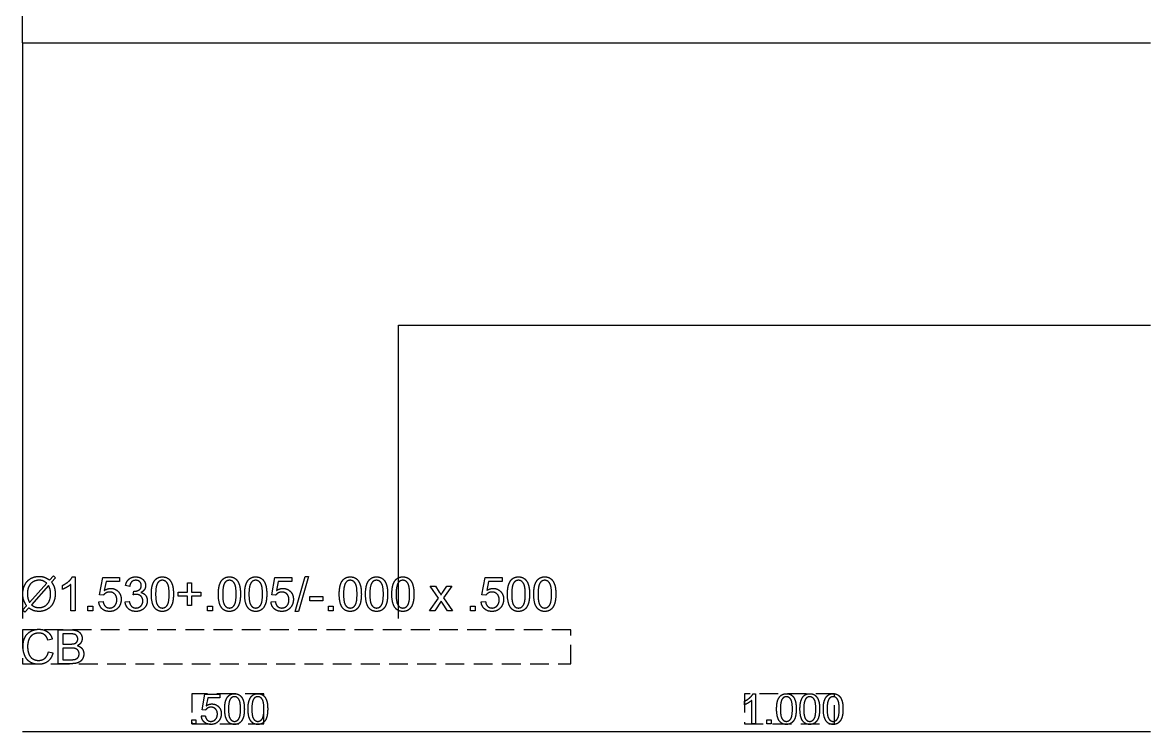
# Model space of a CAD drawing. Header units: millimetres. Extents: x 0 to 340, y 0 to 220.
# Drawn here: x 185 to 215, y 111.7 to 130.54 of the extents above; entities that cross this region are included whole.
import ezdxf

# ---------------------------------------------------------------- set-up
doc = ezdxf.new("R2010")
doc.units = ezdxf.units.MM
doc.linetypes.add('DASHED', pattern=[0.75, 0.5, -0.25])
doc.layers.get('0').update_dxf_attribs({"linetype": 'CONTINUOUS'})

msp = doc.modelspace()

# ---------------------------------------------------------------- linework, layer by layer
for p, q in [((185, 130), (185, 145.3)), ((185, 130), (215, 130)), ((185, 130), (185, 114.7)), ((195, 114.7), (195, 122.5)), ((195, 122.5), (215, 122.5)), ((185.716, 115.722), (185.82, 115.838)), ((185.82, 115.838), (185.88, 115.786)), ((186.324, 115.808), (186.395, 115.808)), ((186.395, 115.808), (186.395, 114.905)), ((192.255, 114.889), (192.516, 115.82)), ((192.604, 115.82), (192.344, 114.889)), ((192.516, 115.82), (192.604, 115.82)), ((185.185, 115.127), (185.643, 115.639)), ((185.693, 115.576), (185.237, 115.065)), ((185.88, 115.786), (185.772, 115.665)), ((186.064, 115.476), (186.064, 115.582)), ((186.285, 114.905), (186.285, 115.609)), ((187.047, 115.33), (187.135, 115.792)), ((187.135, 115.792), (187.582, 115.792)), ((187.223, 115.687), (187.174, 115.445)), ((187.582, 115.687), (187.223, 115.687)), ((187.582, 115.792), (187.582, 115.687)), ((187.849, 115.555), (187.739, 115.575)), ((189.388, 115.4), (189.388, 115.645)), ((189.388, 115.645), (189.493, 115.645)), ((189.493, 115.645), (189.493, 115.4)), ((191.627, 115.33), (191.714, 115.792)), ((191.714, 115.792), (192.162, 115.792)), ((191.803, 115.687), (191.754, 115.445)), ((192.162, 115.687), (191.803, 115.687)), ((192.162, 115.792), (192.162, 115.687)), ((196.066, 115.244), (195.846, 115.557)), ((195.846, 115.557), (195.984, 115.557)), ((195.984, 115.557), (196.084, 115.404)), ((196.179, 115.403), (196.289, 115.557)), ((196.421, 115.557), (196.196, 115.25)), ((196.289, 115.557), (196.421, 115.557)), ((197.218, 115.33), (197.305, 115.792)), ((197.305, 115.792), (197.753, 115.792)), ((197.394, 115.687), (197.345, 115.445)), ((197.753, 115.687), (197.394, 115.687)), ((197.753, 115.792), (197.753, 115.687)), ((187.151, 115.317), (187.047, 115.33)), ((187.946, 115.331), (187.958, 115.428)), ((189.143, 115.297), (189.143, 115.4)), ((189.143, 115.4), (189.388, 115.4)), ((189.388, 115.297), (189.143, 115.297)), ((189.388, 115.05), (189.388, 115.297)), ((189.493, 115.4), (189.738, 115.4)), ((189.738, 115.297), (189.493, 115.297)), ((189.493, 115.297), (189.493, 115.05)), ((189.738, 115.4), (189.738, 115.297)), ((191.731, 115.317), (191.627, 115.33)), ((192.644, 115.175), (192.644, 115.286)), ((192.644, 115.286), (192.983, 115.286)), ((192.983, 115.286), (192.983, 115.175)), ((195.828, 114.905), (196.066, 115.244)), ((196.196, 115.25), (196.438, 114.905)), ((197.322, 115.317), (197.218, 115.33)), ((185, 114.92), (185.108, 115.041)), ((185.061, 114.868), (185, 114.92)), ((185.164, 114.984), (185.061, 114.868)), ((186.395, 114.905), (186.285, 114.905)), ((186.74, 114.905), (186.74, 115.03)), ((186.74, 115.03), (186.866, 115.03)), ((186.866, 114.905), (186.74, 114.905)), ((186.866, 115.03), (186.866, 114.905)), ((187.028, 115.14), (187.144, 115.15)), ((187.728, 115.142), (187.838, 115.157)), ((189.493, 115.05), (189.388, 115.05)), ((189.922, 114.905), (189.922, 115.03)), ((189.922, 115.03), (190.048, 115.03)), ((190.048, 114.905), (189.922, 114.905)), ((190.048, 115.03), (190.048, 114.905)), ((191.608, 115.14), (191.724, 115.15)), ((192.983, 115.175), (192.644, 115.175)), ((193.137, 114.905), (193.137, 115.03)), ((193.137, 115.03), (193.263, 115.03)), ((193.263, 114.905), (193.137, 114.905)), ((193.263, 115.03), (193.263, 114.905)), ((195.962, 114.905), (195.828, 114.905)), ((196.133, 115.162), (195.962, 114.905)), ((196.169, 115.107), (196.133, 115.162)), ((196.303, 114.905), (196.169, 115.107)), ((196.438, 114.905), (196.303, 114.905)), ((196.911, 114.905), (196.911, 115.03)), ((196.911, 115.03), (197.037, 115.03)), ((197.037, 114.905), (196.911, 114.905)), ((197.037, 115.03), (197.037, 114.905)), ((197.199, 115.14), (197.315, 115.15)), ((192.344, 114.889), (192.255, 114.889)), ((185.949, 113.5), (185.949, 114.4)), ((185.949, 114.4), (186.287, 114.4)), ((185.792, 114.153), (185.675, 114.126)), ((186.248, 114.294), (186.068, 114.294)), ((186.068, 114.294), (186.068, 114.022)), ((186.068, 114.022), (186.263, 114.022)), ((185.688, 113.816), (185.807, 113.785)), ((186.276, 113.916), (186.068, 113.916)), ((186.068, 113.916), (186.068, 113.606)), ((186.292, 113.5), (185.949, 113.5)), ((186.068, 113.606), (186.292, 113.606)), ((189.773, 112.278), (189.85, 112.689)), ((189.85, 112.689), (190.248, 112.689)), ((189.929, 112.595), (189.886, 112.38)), ((190.248, 112.595), (189.929, 112.595)), ((190.248, 112.689), (190.248, 112.595)), ((204.2, 112.408), (204.2, 112.502)), ((204.396, 111.9), (204.396, 112.526)), ((204.431, 112.703), (204.495, 112.703)), ((204.495, 112.703), (204.495, 111.9)), ((189.865, 112.266), (189.773, 112.278)), ((189.5, 111.9), (189.5, 112.012)), ((189.5, 112.012), (189.612, 112.012)), ((189.612, 111.9), (189.5, 111.9)), ((189.612, 112.012), (189.612, 111.9)), ((189.755, 112.11), (189.859, 112.118)), ((204.495, 111.9), (204.396, 111.9)), ((204.801, 111.9), (204.801, 112.012)), ((204.801, 112.012), (204.913, 112.012)), ((204.913, 111.9), (204.801, 111.9)), ((204.913, 112.012), (204.913, 111.9)), ((185, 111.7), (195, 111.7)), ((195, 111.7), (215, 111.7))]:
    msp.add_line(p, q)
at = {"linetype": 'DASHED'}
for p, q in [((199.58, 114.4), (185, 114.4)), ((185, 114.4), (185, 113.5)), ((199.58, 113.5), (199.58, 114.4)), ((185, 113.5), (199.58, 113.5)), ((191.42, 112.7), (189.5, 112.7)), ((189.5, 112.7), (189.5, 111.9)), ((191.42, 111.9), (191.42, 112.7)), ((206.6, 112.7), (204.2, 112.7)), ((204.2, 112.7), (204.2, 111.9)), ((206.6, 111.9), (206.6, 112.7)), ((189.5, 111.9), (191.42, 111.9)), ((204.2, 111.9), (206.6, 111.9))]:
    msp.add_line(p, q, dxfattribs=at)
for points in [[(185.218, 115.764), (185.317, 115.82), (185.44, 115.82)], [(185.44, 115.82), (185.522, 115.82), (185.584, 115.798)], [(186.226, 115.688), (186.295, 115.75), (186.324, 115.808)], [(187.831, 115.747), (187.903, 115.808), (188.009, 115.808)], [(188.009, 115.808), (188.083, 115.808), (188.145, 115.777)], [(188.557, 115.756), (188.621, 115.808), (188.72, 115.808)], [(188.72, 115.808), (188.792, 115.808), (188.847, 115.779)], [(190.34, 115.756), (190.404, 115.808), (190.503, 115.808)], [(190.503, 115.808), (190.575, 115.808), (190.63, 115.779)], [(191.039, 115.756), (191.104, 115.808), (191.202, 115.808)], [(191.202, 115.808), (191.274, 115.808), (191.329, 115.779)], [(193.555, 115.756), (193.619, 115.808), (193.718, 115.808)], [(193.718, 115.808), (193.79, 115.808), (193.845, 115.779)], [(194.254, 115.756), (194.319, 115.808), (194.417, 115.808)], [(194.417, 115.808), (194.489, 115.808), (194.544, 115.779)], [(194.953, 115.756), (195.018, 115.808), (195.116, 115.808)], [(195.116, 115.808), (195.189, 115.808), (195.243, 115.779)], [(198.028, 115.756), (198.093, 115.808), (198.191, 115.808)], [(198.191, 115.808), (198.264, 115.808), (198.318, 115.779)], [(198.727, 115.756), (198.792, 115.808), (198.89, 115.808)], [(198.89, 115.808), (198.963, 115.808), (199.018, 115.779)], [(185.007, 115.353), (185.007, 115.492), (185.063, 115.6)], [(185.063, 115.6), (185.118, 115.708), (185.218, 115.764)], [(185.218, 115.627), (185.13, 115.536), (185.13, 115.355)], [(185.44, 115.718), (185.306, 115.718), (185.218, 115.627)], [(185.542, 115.702), (185.498, 115.718), (185.44, 115.718)], [(185.643, 115.639), (185.585, 115.685), (185.542, 115.702)], [(185.584, 115.798), (185.645, 115.776), (185.716, 115.722)], [(185.745, 115.351), (185.745, 115.479), (185.693, 115.576)], [(185.772, 115.665), (185.825, 115.586), (185.844, 115.527)], [(185.844, 115.527), (185.868, 115.45), (185.868, 115.354)], [(186.064, 115.582), (186.157, 115.626), (186.226, 115.688)], [(186.18, 115.533), (186.115, 115.495), (186.064, 115.476)], [(186.285, 115.609), (186.245, 115.571), (186.18, 115.533)], [(187.174, 115.445), (187.256, 115.501), (187.345, 115.501)], [(187.345, 115.501), (187.462, 115.501), (187.543, 115.42)], [(187.739, 115.575), (187.759, 115.686), (187.831, 115.747)], [(187.904, 115.677), (187.861, 115.636), (187.849, 115.555)], [(188.012, 115.717), (187.947, 115.717), (187.904, 115.677)], [(188.118, 115.678), (188.077, 115.717), (188.012, 115.717)], [(188.103, 115.463), (188.159, 115.5), (188.159, 115.577)], [(188.159, 115.577), (188.159, 115.638), (188.118, 115.678)], [(188.145, 115.777), (188.207, 115.745), (188.24, 115.69)], [(188.24, 115.69), (188.273, 115.636), (188.273, 115.574)], [(188.273, 115.574), (188.273, 115.516), (188.241, 115.468)], [(188.426, 115.348), (188.426, 115.508), (188.459, 115.605)], [(188.459, 115.605), (188.492, 115.703), (188.557, 115.756)], [(188.597, 115.652), (188.54, 115.57), (188.54, 115.348)], [(188.718, 115.717), (188.642, 115.717), (188.597, 115.652)], [(188.848, 115.644), (188.796, 115.717), (188.718, 115.717)], [(188.847, 115.779), (188.901, 115.75), (188.937, 115.695)], [(188.9, 115.348), (188.9, 115.571), (188.848, 115.644)], [(188.937, 115.695), (188.973, 115.64), (188.993, 115.561)], [(188.993, 115.561), (189.013, 115.482), (189.013, 115.348)], [(190.209, 115.348), (190.209, 115.508), (190.242, 115.605)], [(190.242, 115.605), (190.275, 115.703), (190.34, 115.756)], [(190.38, 115.652), (190.323, 115.57), (190.323, 115.348)], [(190.501, 115.717), (190.425, 115.717), (190.38, 115.652)], [(190.631, 115.644), (190.579, 115.717), (190.501, 115.717)], [(190.63, 115.779), (190.684, 115.75), (190.72, 115.695)], [(190.682, 115.348), (190.682, 115.571), (190.631, 115.644)], [(190.72, 115.695), (190.755, 115.64), (190.776, 115.561)], [(190.776, 115.561), (190.796, 115.482), (190.796, 115.348)], [(190.908, 115.348), (190.908, 115.508), (190.941, 115.605)], [(190.941, 115.605), (190.974, 115.703), (191.039, 115.756)], [(191.079, 115.652), (191.022, 115.57), (191.022, 115.348)], [(191.201, 115.717), (191.124, 115.717), (191.079, 115.652)], [(191.33, 115.644), (191.278, 115.717), (191.201, 115.717)], [(191.329, 115.779), (191.383, 115.75), (191.419, 115.695)], [(191.382, 115.348), (191.382, 115.571), (191.33, 115.644)], [(191.419, 115.695), (191.455, 115.64), (191.475, 115.561)], [(191.475, 115.561), (191.495, 115.482), (191.495, 115.348)], [(191.754, 115.445), (191.835, 115.501), (191.924, 115.501)], [(191.924, 115.501), (192.042, 115.501), (192.123, 115.42)], [(193.424, 115.348), (193.424, 115.508), (193.457, 115.605)], [(193.457, 115.605), (193.49, 115.703), (193.555, 115.756)], [(193.595, 115.652), (193.538, 115.57), (193.538, 115.348)], [(193.716, 115.717), (193.64, 115.717), (193.595, 115.652)], [(193.846, 115.644), (193.794, 115.717), (193.716, 115.717)], [(193.845, 115.779), (193.899, 115.75), (193.935, 115.695)], [(193.897, 115.348), (193.897, 115.571), (193.846, 115.644)], [(193.935, 115.695), (193.971, 115.64), (193.991, 115.561)], [(193.991, 115.561), (194.011, 115.482), (194.011, 115.348)], [(194.123, 115.348), (194.123, 115.508), (194.156, 115.605)], [(194.156, 115.605), (194.189, 115.703), (194.254, 115.756)], [(194.294, 115.652), (194.237, 115.57), (194.237, 115.348)], [(194.416, 115.717), (194.339, 115.717), (194.294, 115.652)], [(194.545, 115.644), (194.493, 115.717), (194.416, 115.717)], [(194.544, 115.779), (194.599, 115.75), (194.634, 115.695)], [(194.597, 115.348), (194.597, 115.571), (194.545, 115.644)], [(194.634, 115.695), (194.67, 115.64), (194.69, 115.561)], [(194.69, 115.561), (194.71, 115.482), (194.71, 115.348)], [(194.823, 115.348), (194.823, 115.508), (194.855, 115.605)], [(194.855, 115.605), (194.888, 115.703), (194.953, 115.756)], [(194.993, 115.652), (194.936, 115.57), (194.936, 115.348)], [(195.115, 115.717), (195.039, 115.717), (194.993, 115.652)], [(195.244, 115.644), (195.192, 115.717), (195.115, 115.717)], [(195.243, 115.779), (195.298, 115.75), (195.333, 115.695)], [(195.296, 115.348), (195.296, 115.571), (195.244, 115.644)], [(195.333, 115.695), (195.369, 115.64), (195.389, 115.561)], [(195.389, 115.561), (195.41, 115.482), (195.41, 115.348)], [(197.345, 115.445), (197.426, 115.501), (197.515, 115.501)], [(197.515, 115.501), (197.633, 115.501), (197.714, 115.42)], [(197.898, 115.348), (197.898, 115.508), (197.931, 115.605)], [(197.931, 115.605), (197.963, 115.703), (198.028, 115.756)], [(198.068, 115.652), (198.011, 115.57), (198.011, 115.348)], [(198.19, 115.717), (198.114, 115.717), (198.068, 115.652)], [(198.319, 115.644), (198.267, 115.717), (198.19, 115.717)], [(198.318, 115.779), (198.373, 115.75), (198.409, 115.695)], [(198.371, 115.348), (198.371, 115.571), (198.319, 115.644)], [(198.409, 115.695), (198.444, 115.64), (198.464, 115.561)], [(198.464, 115.561), (198.485, 115.482), (198.485, 115.348)], [(198.597, 115.348), (198.597, 115.508), (198.63, 115.605)], [(198.63, 115.605), (198.663, 115.703), (198.727, 115.756)], [(198.768, 115.652), (198.711, 115.57), (198.711, 115.348)], [(198.889, 115.717), (198.813, 115.717), (198.768, 115.652)], [(199.018, 115.644), (198.967, 115.717), (198.889, 115.717)], [(199.018, 115.779), (199.072, 115.75), (199.108, 115.695)], [(199.07, 115.348), (199.07, 115.571), (199.018, 115.644)], [(199.108, 115.695), (199.143, 115.64), (199.164, 115.561)], [(199.164, 115.561), (199.184, 115.482), (199.184, 115.348)], [(185.028, 115.197), (185.007, 115.262), (185.007, 115.353)], [(185.13, 115.355), (185.13, 115.283), (185.144, 115.228)], [(185.144, 115.228), (185.153, 115.187), (185.185, 115.127)], [(185.658, 115.086), (185.745, 115.18), (185.745, 115.351)], [(185.868, 115.354), (185.868, 115.216), (185.812, 115.108)], [(187.219, 115.38), (187.176, 115.355), (187.151, 115.317)], [(187.315, 115.404), (187.262, 115.404), (187.219, 115.38)], [(187.454, 115.349), (187.401, 115.404), (187.315, 115.404)], [(187.507, 115.2), (187.507, 115.294), (187.454, 115.349)], [(187.543, 115.42), (187.624, 115.338), (187.624, 115.21)], [(187.624, 115.21), (187.624, 115.088), (187.553, 114.999)], [(188.024, 115.343), (187.992, 115.343), (187.946, 115.331)], [(187.958, 115.428), (187.969, 115.426), (187.976, 115.426)], [(187.976, 115.426), (188.046, 115.426), (188.103, 115.463)], [(188.15, 115.294), (188.1, 115.343), (188.024, 115.343)], [(188.241, 115.468), (188.21, 115.42), (188.149, 115.392)], [(188.149, 115.392), (188.229, 115.374), (188.273, 115.316)], [(188.2, 115.168), (188.2, 115.244), (188.15, 115.294)], [(188.273, 115.316), (188.317, 115.258), (188.317, 115.17)], [(188.515, 114.983), (188.426, 115.095), (188.426, 115.348)], [(188.54, 115.348), (188.54, 115.127), (188.592, 115.054)], [(188.848, 115.054), (188.9, 115.127), (188.9, 115.348)], [(189.013, 115.348), (189.013, 115.19), (188.981, 115.093)], [(190.298, 114.983), (190.209, 115.095), (190.209, 115.348)], [(190.323, 115.348), (190.323, 115.127), (190.375, 115.054)], [(190.631, 115.054), (190.682, 115.127), (190.682, 115.348)], [(190.796, 115.348), (190.796, 115.19), (190.763, 115.093)], [(190.997, 114.983), (190.908, 115.095), (190.908, 115.348)], [(191.022, 115.348), (191.022, 115.127), (191.074, 115.054)], [(191.33, 115.054), (191.382, 115.127), (191.382, 115.348)], [(191.495, 115.348), (191.495, 115.19), (191.463, 115.093)], [(191.799, 115.38), (191.756, 115.355), (191.731, 115.317)], [(191.895, 115.404), (191.841, 115.404), (191.799, 115.38)], [(192.034, 115.349), (191.981, 115.404), (191.895, 115.404)], [(192.087, 115.2), (192.087, 115.294), (192.034, 115.349)], [(192.123, 115.42), (192.204, 115.338), (192.204, 115.21)], [(192.204, 115.21), (192.204, 115.088), (192.133, 114.999)], [(193.513, 114.983), (193.424, 115.095), (193.424, 115.348)], [(193.538, 115.348), (193.538, 115.127), (193.59, 115.054)], [(193.846, 115.054), (193.897, 115.127), (193.897, 115.348)], [(194.011, 115.348), (194.011, 115.19), (193.979, 115.093)], [(194.212, 114.983), (194.123, 115.095), (194.123, 115.348)], [(194.237, 115.348), (194.237, 115.127), (194.289, 115.054)], [(194.545, 115.054), (194.597, 115.127), (194.597, 115.348)], [(194.71, 115.348), (194.71, 115.19), (194.678, 115.093)], [(194.912, 114.983), (194.823, 115.095), (194.823, 115.348)], [(194.936, 115.348), (194.936, 115.127), (194.988, 115.054)], [(195.244, 115.054), (195.296, 115.127), (195.296, 115.348)], [(195.41, 115.348), (195.41, 115.19), (195.377, 115.093)], [(196.084, 115.404), (196.112, 115.36), (196.13, 115.331)], [(196.13, 115.331), (196.157, 115.371), (196.179, 115.403)], [(197.389, 115.38), (197.346, 115.355), (197.322, 115.317)], [(197.486, 115.404), (197.432, 115.404), (197.389, 115.38)], [(197.625, 115.349), (197.572, 115.404), (197.486, 115.404)], [(197.678, 115.2), (197.678, 115.294), (197.625, 115.349)], [(197.714, 115.42), (197.795, 115.338), (197.795, 115.21)], [(197.795, 115.21), (197.795, 115.088), (197.724, 114.999)], [(197.987, 114.983), (197.898, 115.095), (197.898, 115.348)], [(198.011, 115.348), (198.011, 115.127), (198.063, 115.054)], [(198.319, 115.054), (198.371, 115.127), (198.371, 115.348)], [(198.485, 115.348), (198.485, 115.19), (198.452, 115.093)], [(198.686, 114.983), (198.597, 115.095), (198.597, 115.348)], [(198.711, 115.348), (198.711, 115.127), (198.762, 115.054)], [(199.018, 115.054), (199.07, 115.127), (199.07, 115.348)], [(199.184, 115.348), (199.184, 115.19), (199.151, 115.093)], [(185.108, 115.041), (185.048, 115.132), (185.028, 115.197)], [(185.287, 114.913), (185.235, 114.932), (185.164, 114.984)], [(185.237, 115.065), (185.284, 115.027), (185.324, 115.011)], [(185.441, 114.889), (185.356, 114.889), (185.287, 114.913)], [(185.324, 115.011), (185.376, 114.991), (185.437, 114.991)], [(185.437, 114.991), (185.571, 114.991), (185.658, 115.086)], [(185.655, 114.945), (185.554, 114.889), (185.441, 114.889)], [(185.812, 115.108), (185.756, 115), (185.655, 114.945)], [(187.116, 114.958), (187.039, 115.027), (187.028, 115.14)], [(187.317, 114.889), (187.194, 114.889), (187.116, 114.958)], [(187.144, 115.15), (187.157, 115.065), (187.204, 115.023)], [(187.204, 115.023), (187.251, 114.98), (187.317, 114.98)], [(187.317, 114.98), (187.397, 114.98), (187.452, 115.04)], [(187.553, 114.999), (187.467, 114.889), (187.317, 114.889)], [(187.452, 115.04), (187.507, 115.1), (187.507, 115.2)], [(187.817, 114.959), (187.739, 115.03), (187.728, 115.142)], [(188.014, 114.889), (187.895, 114.889), (187.817, 114.959)], [(187.838, 115.157), (187.857, 115.063), (187.903, 115.022)], [(187.903, 115.022), (187.949, 114.98), (188.014, 114.98)], [(188.014, 114.98), (188.092, 114.98), (188.146, 115.034)], [(188.231, 114.971), (188.145, 114.889), (188.014, 114.889)], [(188.146, 115.034), (188.2, 115.088), (188.2, 115.168)], [(188.317, 115.17), (188.317, 115.053), (188.231, 114.971)], [(188.72, 114.889), (188.59, 114.889), (188.515, 114.983)], [(188.592, 115.054), (188.644, 114.98), (188.72, 114.98)], [(188.72, 114.98), (188.796, 114.98), (188.848, 115.054)], [(188.883, 114.942), (188.819, 114.889), (188.72, 114.889)], [(188.981, 115.093), (188.948, 114.995), (188.883, 114.942)], [(190.503, 114.889), (190.372, 114.889), (190.298, 114.983)], [(190.375, 115.054), (190.426, 114.98), (190.503, 114.98)], [(190.503, 114.98), (190.579, 114.98), (190.631, 115.054)], [(190.666, 114.942), (190.601, 114.889), (190.503, 114.889)], [(190.763, 115.093), (190.731, 114.995), (190.666, 114.942)], [(191.202, 114.889), (191.072, 114.889), (190.997, 114.983)], [(191.074, 115.054), (191.126, 114.98), (191.202, 114.98)], [(191.202, 114.98), (191.278, 114.98), (191.33, 115.054)], [(191.365, 114.942), (191.301, 114.889), (191.202, 114.889)], [(191.463, 115.093), (191.43, 114.995), (191.365, 114.942)], [(191.696, 114.958), (191.619, 115.027), (191.608, 115.14)], [(191.897, 114.889), (191.774, 114.889), (191.696, 114.958)], [(191.724, 115.15), (191.736, 115.065), (191.783, 115.023)], [(191.783, 115.023), (191.83, 114.98), (191.897, 114.98)], [(191.897, 114.98), (191.977, 114.98), (192.032, 115.04)], [(192.133, 114.999), (192.047, 114.889), (191.897, 114.889)], [(192.032, 115.04), (192.087, 115.1), (192.087, 115.2)], [(193.718, 114.889), (193.587, 114.889), (193.513, 114.983)], [(193.59, 115.054), (193.641, 114.98), (193.718, 114.98)], [(193.718, 114.98), (193.794, 114.98), (193.846, 115.054)], [(193.881, 114.942), (193.816, 114.889), (193.718, 114.889)], [(193.979, 115.093), (193.946, 114.995), (193.881, 114.942)], [(194.417, 114.889), (194.287, 114.889), (194.212, 114.983)], [(194.289, 115.054), (194.341, 114.98), (194.417, 114.98)], [(194.417, 114.98), (194.493, 114.98), (194.545, 115.054)], [(194.58, 114.942), (194.516, 114.889), (194.417, 114.889)], [(194.678, 115.093), (194.645, 114.995), (194.58, 114.942)], [(195.116, 114.889), (194.986, 114.889), (194.912, 114.983)], [(194.988, 115.054), (195.04, 114.98), (195.116, 114.98)], [(195.116, 114.98), (195.192, 114.98), (195.244, 115.054)], [(195.28, 114.942), (195.215, 114.889), (195.116, 114.889)], [(195.377, 115.093), (195.344, 114.995), (195.28, 114.942)], [(197.287, 114.958), (197.21, 115.027), (197.199, 115.14)], [(197.488, 114.889), (197.365, 114.889), (197.287, 114.958)], [(197.315, 115.15), (197.327, 115.065), (197.374, 115.023)], [(197.374, 115.023), (197.421, 114.98), (197.488, 114.98)], [(197.488, 114.98), (197.567, 114.98), (197.623, 115.04)], [(197.724, 114.999), (197.637, 114.889), (197.488, 114.889)], [(197.623, 115.04), (197.678, 115.1), (197.678, 115.2)], [(198.191, 114.889), (198.061, 114.889), (197.987, 114.983)], [(198.063, 115.054), (198.115, 114.98), (198.191, 114.98)], [(198.191, 114.98), (198.267, 114.98), (198.319, 115.054)], [(198.355, 114.942), (198.29, 114.889), (198.191, 114.889)], [(198.452, 115.093), (198.42, 114.995), (198.355, 114.942)], [(198.89, 114.889), (198.76, 114.889), (198.686, 114.983)], [(198.762, 115.054), (198.814, 114.98), (198.89, 114.98)], [(198.89, 114.98), (198.967, 114.98), (199.018, 115.054)], [(199.054, 114.942), (198.989, 114.889), (198.89, 114.889)], [(199.151, 115.093), (199.119, 114.995), (199.054, 114.942)], [(185.065, 114.202), (185.119, 114.307), (185.218, 114.361)], [(185.218, 114.361), (185.317, 114.415), (185.436, 114.415)], [(185.434, 114.313), (185.33, 114.313), (185.261, 114.264)], [(185.584, 114.269), (185.524, 114.313), (185.434, 114.313)], [(185.436, 114.415), (185.572, 114.415), (185.664, 114.347)], [(185.664, 114.347), (185.756, 114.278), (185.792, 114.153)], [(186.287, 114.4), (186.39, 114.4), (186.452, 114.373)], [(186.452, 114.373), (186.515, 114.345), (186.55, 114.289)], [(185.012, 113.957), (185.012, 114.097), (185.065, 114.202)], [(185.163, 114.13), (185.134, 114.046), (185.134, 113.957)], [(185.261, 114.264), (185.191, 114.214), (185.163, 114.13)], [(185.675, 114.126), (185.643, 114.224), (185.584, 114.269)], [(186.385, 114.281), (186.345, 114.294), (186.248, 114.294)], [(186.263, 114.022), (186.342, 114.022), (186.376, 114.032)], [(186.376, 114.032), (186.422, 114.046), (186.445, 114.077)], [(186.446, 114.235), (186.425, 114.269), (186.385, 114.281)], [(186.445, 114.077), (186.468, 114.108), (186.468, 114.156)], [(186.468, 114.156), (186.468, 114.2), (186.446, 114.235)], [(186.554, 114.061), (186.523, 114.01), (186.459, 113.979)], [(186.55, 114.289), (186.585, 114.232), (186.585, 114.17)], [(186.585, 114.17), (186.585, 114.112), (186.554, 114.061)], [(185.059, 113.715), (185.012, 113.828), (185.012, 113.957)], [(185.198, 113.544), (185.107, 113.603), (185.059, 113.715)], [(185.134, 113.957), (185.134, 113.843), (185.168, 113.757)], [(185.168, 113.757), (185.201, 113.671), (185.272, 113.629)], [(185.594, 113.644), (185.664, 113.702), (185.688, 113.816)], [(185.807, 113.785), (185.77, 113.639), (185.673, 113.562)], [(186.408, 113.901), (186.362, 113.916), (186.276, 113.916)], [(186.48, 113.848), (186.454, 113.886), (186.408, 113.901)], [(186.459, 113.979), (186.541, 113.955), (186.585, 113.897)], [(186.505, 113.761), (186.505, 113.811), (186.48, 113.848)], [(186.488, 113.685), (186.505, 113.718), (186.505, 113.761)], [(186.585, 113.897), (186.629, 113.839), (186.629, 113.761)], [(186.629, 113.761), (186.629, 113.698), (186.602, 113.643)], [(185.435, 113.485), (185.289, 113.485), (185.198, 113.544)], [(185.272, 113.629), (185.343, 113.587), (185.425, 113.587)], [(185.425, 113.587), (185.525, 113.587), (185.594, 113.644)], [(185.673, 113.562), (185.575, 113.485), (185.435, 113.485)], [(186.292, 113.606), (186.35, 113.606), (186.373, 113.611)], [(186.437, 113.515), (186.378, 113.5), (186.292, 113.5)], [(186.373, 113.611), (186.414, 113.618), (186.442, 113.635)], [(186.536, 113.56), (186.497, 113.53), (186.437, 113.515)], [(186.442, 113.635), (186.47, 113.652), (186.488, 113.685)], [(186.602, 113.643), (186.575, 113.589), (186.536, 113.56)], [(190.377, 112.295), (190.377, 112.436), (190.406, 112.523)], [(190.406, 112.523), (190.435, 112.609), (190.493, 112.656)], [(190.529, 112.565), (190.478, 112.492), (190.478, 112.295)], [(190.493, 112.656), (190.55, 112.703), (190.638, 112.703)], [(190.637, 112.622), (190.569, 112.622), (190.529, 112.565)], [(190.752, 112.557), (190.705, 112.622), (190.637, 112.622)], [(190.638, 112.703), (190.702, 112.703), (190.751, 112.677)], [(190.751, 112.677), (190.799, 112.651), (190.831, 112.603)], [(190.798, 112.295), (190.798, 112.492), (190.752, 112.557)], [(190.831, 112.603), (190.863, 112.554), (190.881, 112.484)], [(190.998, 112.295), (190.998, 112.436), (191.028, 112.523)], [(191.028, 112.523), (191.057, 112.609), (191.114, 112.656)], [(191.15, 112.565), (191.099, 112.492), (191.099, 112.295)], [(191.114, 112.656), (191.172, 112.703), (191.259, 112.703)], [(191.258, 112.622), (191.191, 112.622), (191.15, 112.565)], [(191.373, 112.557), (191.327, 112.622), (191.258, 112.622)], [(191.259, 112.703), (191.324, 112.703), (191.372, 112.677)], [(191.372, 112.677), (191.421, 112.651), (191.453, 112.603)], [(191.419, 112.295), (191.419, 112.492), (191.373, 112.557)], [(191.453, 112.603), (191.484, 112.554), (191.502, 112.484)], [(204.2, 112.502), (204.282, 112.541), (204.344, 112.596)], [(204.396, 112.526), (204.361, 112.492), (204.303, 112.458)], [(204.344, 112.596), (204.406, 112.651), (204.431, 112.703)], [(205.057, 112.295), (205.057, 112.436), (205.086, 112.523)], [(205.086, 112.523), (205.115, 112.609), (205.173, 112.656)], [(205.208, 112.565), (205.158, 112.492), (205.158, 112.295)], [(205.173, 112.656), (205.23, 112.703), (205.318, 112.703)], [(205.317, 112.622), (205.249, 112.622), (205.208, 112.565)], [(205.431, 112.557), (205.385, 112.622), (205.317, 112.622)], [(205.318, 112.703), (205.382, 112.703), (205.431, 112.677)], [(205.431, 112.677), (205.479, 112.651), (205.511, 112.603)], [(205.477, 112.295), (205.477, 112.492), (205.431, 112.557)], [(205.511, 112.603), (205.542, 112.554), (205.56, 112.484)], [(205.678, 112.295), (205.678, 112.436), (205.708, 112.523)], [(205.708, 112.523), (205.737, 112.609), (205.794, 112.656)], [(205.83, 112.565), (205.779, 112.492), (205.779, 112.295)], [(205.794, 112.656), (205.852, 112.703), (205.939, 112.703)], [(205.938, 112.622), (205.87, 112.622), (205.83, 112.565)], [(206.053, 112.557), (206.007, 112.622), (205.938, 112.622)], [(205.939, 112.703), (206.004, 112.703), (206.052, 112.677)], [(206.052, 112.677), (206.101, 112.651), (206.132, 112.603)], [(206.099, 112.295), (206.099, 112.492), (206.053, 112.557)], [(206.132, 112.603), (206.164, 112.554), (206.182, 112.484)], [(206.3, 112.295), (206.3, 112.436), (206.329, 112.523)], [(206.329, 112.523), (206.358, 112.609), (206.416, 112.656)], [(206.452, 112.565), (206.401, 112.492), (206.401, 112.295)], [(206.416, 112.656), (206.473, 112.703), (206.561, 112.703)], [(206.56, 112.622), (206.492, 112.622), (206.452, 112.565)], [(206.674, 112.557), (206.628, 112.622), (206.56, 112.622)], [(206.561, 112.703), (206.625, 112.703), (206.674, 112.677)], [(206.674, 112.677), (206.722, 112.651), (206.754, 112.603)], [(206.721, 112.295), (206.721, 112.492), (206.674, 112.557)], [(206.754, 112.603), (206.786, 112.554), (206.804, 112.484)], [(189.925, 112.322), (189.887, 112.301), (189.865, 112.266)], [(189.886, 112.38), (189.958, 112.43), (190.037, 112.43)], [(190.011, 112.344), (189.963, 112.344), (189.925, 112.322)], [(190.134, 112.295), (190.087, 112.344), (190.011, 112.344)], [(190.037, 112.43), (190.142, 112.43), (190.214, 112.358)], [(190.182, 112.162), (190.182, 112.247), (190.134, 112.295)], [(190.214, 112.358), (190.286, 112.285), (190.286, 112.171)], [(190.456, 111.969), (190.377, 112.069), (190.377, 112.295)], [(190.478, 112.295), (190.478, 112.098), (190.524, 112.032)], [(190.752, 112.033), (190.798, 112.098), (190.798, 112.295)], [(190.899, 112.295), (190.899, 112.154), (190.87, 112.067)], [(190.881, 112.484), (190.899, 112.414), (190.899, 112.295)], [(191.078, 111.969), (190.998, 112.069), (190.998, 112.295)], [(191.099, 112.295), (191.099, 112.098), (191.146, 112.032)], [(191.373, 112.033), (191.419, 112.098), (191.419, 112.295)], [(191.52, 112.295), (191.52, 112.154), (191.491, 112.067)], [(191.502, 112.484), (191.52, 112.414), (191.52, 112.295)], [(204.303, 112.458), (204.246, 112.424), (204.2, 112.408)], [(205.136, 111.969), (205.057, 112.069), (205.057, 112.295)], [(205.158, 112.295), (205.158, 112.098), (205.204, 112.032)], [(205.431, 112.033), (205.477, 112.098), (205.477, 112.295)], [(205.578, 112.295), (205.578, 112.154), (205.55, 112.067)], [(205.56, 112.484), (205.578, 112.414), (205.578, 112.295)], [(205.757, 111.969), (205.678, 112.069), (205.678, 112.295)], [(205.779, 112.295), (205.779, 112.098), (205.825, 112.032)], [(206.053, 112.033), (206.099, 112.098), (206.099, 112.295)], [(206.2, 112.295), (206.2, 112.154), (206.171, 112.067)], [(206.182, 112.484), (206.2, 112.414), (206.2, 112.295)], [(206.379, 111.969), (206.3, 112.069), (206.3, 112.295)], [(206.401, 112.295), (206.401, 112.098), (206.447, 112.032)], [(206.674, 112.033), (206.721, 112.098), (206.721, 112.295)], [(206.822, 112.295), (206.822, 112.154), (206.793, 112.067)], [(206.804, 112.484), (206.822, 112.414), (206.822, 112.295)], [(189.834, 111.947), (189.765, 112.009), (189.755, 112.11)], [(190.012, 111.886), (189.903, 111.886), (189.834, 111.947)], [(189.859, 112.118), (189.87, 112.043), (189.912, 112.005)], [(189.912, 112.005), (189.953, 111.967), (190.012, 111.967)], [(190.012, 111.967), (190.083, 111.967), (190.132, 112.021)], [(190.223, 111.983), (190.146, 111.886), (190.012, 111.886)], [(190.132, 112.021), (190.182, 112.074), (190.182, 112.162)], [(190.286, 112.171), (190.286, 112.063), (190.223, 111.983)], [(190.638, 111.886), (190.522, 111.886), (190.456, 111.969)], [(190.524, 112.032), (190.57, 111.967), (190.638, 111.967)], [(190.638, 111.967), (190.705, 111.967), (190.752, 112.033)], [(190.783, 111.934), (190.726, 111.886), (190.638, 111.886)], [(190.87, 112.067), (190.841, 111.981), (190.783, 111.934)], [(191.259, 111.886), (191.144, 111.886), (191.078, 111.969)], [(191.146, 112.032), (191.192, 111.967), (191.259, 111.967)], [(191.259, 111.967), (191.327, 111.967), (191.373, 112.033)], [(191.405, 111.934), (191.347, 111.886), (191.259, 111.886)], [(191.491, 112.067), (191.462, 111.981), (191.405, 111.934)], [(205.318, 111.886), (205.202, 111.886), (205.136, 111.969)], [(205.204, 112.032), (205.25, 111.967), (205.318, 111.967)], [(205.318, 111.967), (205.385, 111.967), (205.431, 112.033)], [(205.463, 111.934), (205.405, 111.886), (205.318, 111.886)], [(205.55, 112.067), (205.521, 111.981), (205.463, 111.934)], [(205.939, 111.886), (205.823, 111.886), (205.757, 111.969)], [(205.825, 112.032), (205.871, 111.967), (205.939, 111.967)], [(205.939, 111.967), (206.007, 111.967), (206.053, 112.033)], [(206.085, 111.934), (206.027, 111.886), (205.939, 111.886)], [(206.171, 112.067), (206.142, 111.981), (206.085, 111.934)], [(206.561, 111.886), (206.445, 111.886), (206.379, 111.969)], [(206.447, 112.032), (206.493, 111.967), (206.561, 111.967)], [(206.561, 111.967), (206.628, 111.967), (206.674, 112.033)], [(206.706, 111.934), (206.649, 111.886), (206.561, 111.886)], [(206.793, 112.067), (206.764, 111.981), (206.706, 111.934)]]:
    msp.add_open_spline(points, degree=2)

doc.saveas('drawing.dxf')
